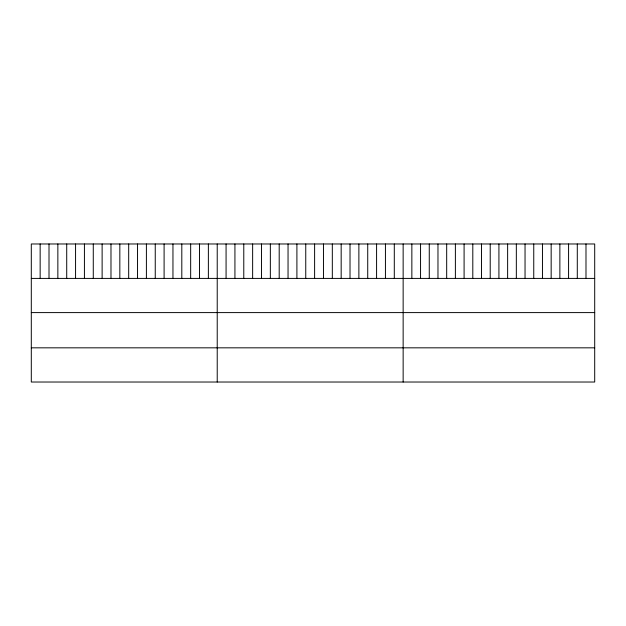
<?xml version="1.0" encoding="UTF-8"?>
<svg xmlns="http://www.w3.org/2000/svg" width="626" height="626" viewBox="0 0 626 626"><rect width="100%" height="100%" fill="white"/><g stroke="black" fill="none" stroke-linecap="round" stroke-linejoin="round"><path stroke-width="0.94" d="M594.7 278.406L594.7 382.024L31.3 382.024L31.3 243.976L594.7 243.976L594.7 278.406L31.3 278.406M31.3 312.601L594.7 312.601M31.3 347.829L594.7 347.829M585.991 243.976L585.991 278.406M577.289 243.976L577.289 278.406M568.58 243.976L568.58 278.406M559.871 243.976L559.871 278.406M551.162 243.976L551.162 278.406M542.46 243.976L542.46 278.406M533.751 243.976L533.751 278.406M525.042 243.976L525.042 278.406M516.333 243.976L516.333 278.406M507.631 243.976L507.631 278.406M498.922 243.976L498.922 278.406M490.213 243.976L490.213 278.406M481.511 243.976L481.511 278.406M472.802 243.976L472.802 278.406M464.093 243.976L464.093 278.406M455.384 243.976L455.384 278.406M446.682 243.976L446.682 278.406M437.973 243.976L437.973 278.406M429.264 243.976L429.264 278.406M420.555 243.976L420.555 278.406M411.853 243.976L411.853 278.406M403.144 243.976L403.144 382.024M394.294 243.976L394.294 278.406M385.436 243.976L385.436 278.406M376.586 243.976L376.586 278.406M367.728 243.976L367.728 278.406M358.878 243.976L358.878 278.406M350.02 243.976L350.02 278.406M341.17 243.976L341.17 278.406M332.32 243.976L332.32 278.406M323.462 243.976L323.462 278.406M314.612 243.976L314.612 278.406M305.754 243.976L305.754 278.406M296.904 243.976L296.904 278.406M288.046 243.976L288.046 278.406M279.196 243.976L279.196 278.406M270.346 243.976L270.346 278.406M261.488 243.976L261.488 278.406M252.638 243.976L252.638 278.406M243.78 243.976L243.78 278.406M234.93 243.976L234.93 278.406M226.072 243.976L226.072 278.406M217.222 243.976L217.222 382.024M208.372 243.976L208.372 278.406M199.514 243.976L199.514 278.406M190.664 243.976L190.664 278.406M181.806 243.976L181.806 278.406M172.956 243.976L172.956 278.406M164.098 243.976L164.098 278.406M155.248 243.976L155.248 278.406M146.398 243.976L146.398 278.406M137.54 243.976L137.54 278.406M128.69 243.976L128.69 278.406M119.832 243.976L119.832 278.406M110.982 243.976L110.982 278.406M102.124 243.976L102.124 278.406M93.274 243.976L93.274 278.406M84.424 243.976L84.424 278.406M75.566 243.976L75.566 278.406M66.716 243.976L66.716 278.406M57.858 243.976L57.858 278.406M49.008 243.976L49.008 278.406M40.15 243.976L40.15 278.406"/></g></svg>
